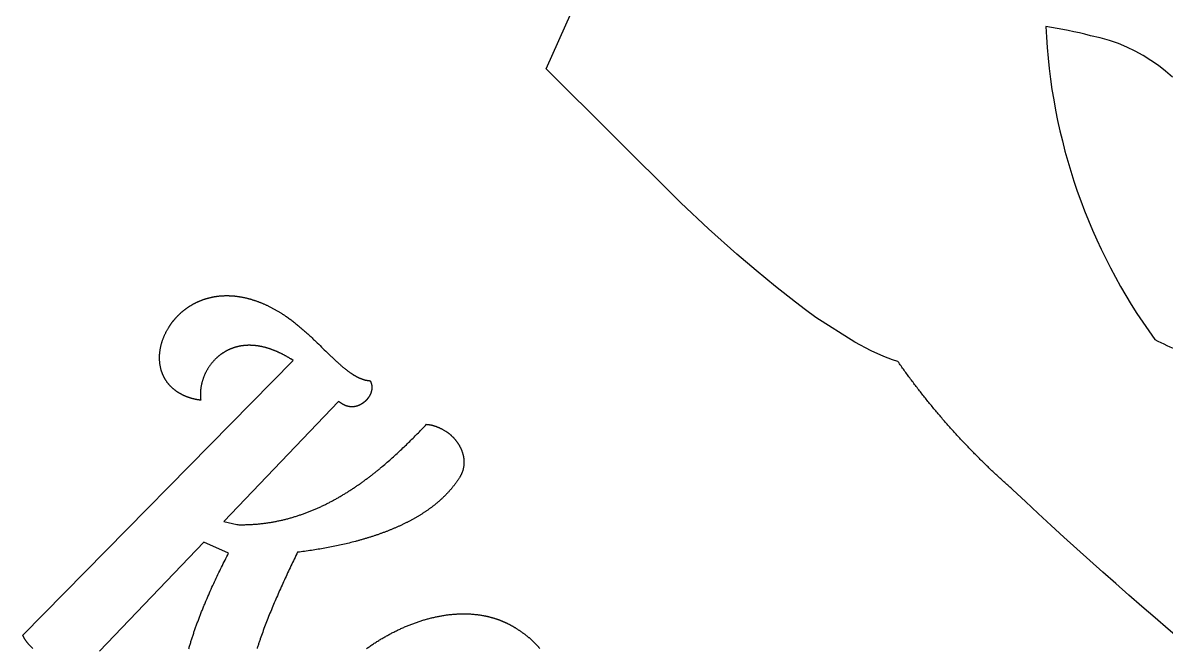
# Model space of a CAD drawing. Extents: x -388 to -35, y 578 to 1063.
# Drawn here: x -384.4 to -291.2, y 727.5 to 778.5 of the extents above; entities that cross this region are included whole.
import ezdxf

# ---------------------------------------------------------------- set-up
doc = ezdxf.new("R2010")
doc.units = 0
doc.layers.add('color#3f3f3fff', color=1, linetype='CONTINUOUS')
doc.layers.add('color#7d7d7dff', color=1, linetype='CONTINUOUS')

msp = doc.modelspace()

# ---------------------------------------------------------------- linework, layer by layer
at = {"layer": 'color#3f3f3fff'}
for points in [[(-230.168, 687.594, -0.066393), (-303.656, 740.417), (-303.739, 740.489), (-303.821, 740.562), (-303.903, 740.635), (-303.986, 740.708), (-304.068, 740.781), (-304.149, 740.854), (-304.231, 740.928), (-304.313, 741.001), (-304.394, 741.075), (-304.475, 741.149), (-304.557, 741.223), (-304.638, 741.297), (-304.718, 741.371), (-304.799, 741.446), (-304.88, 741.521), (-304.96, 741.595), (-305.041, 741.67), (-305.121, 741.745), (-305.201, 741.821), (-305.281, 741.896), (-305.36, 741.972), (-305.44, 742.047), (-305.519, 742.123), (-305.599, 742.199), (-305.678, 742.275), (-305.757, 742.352), (-305.836, 742.428), (-305.915, 742.505), (-305.993, 742.581), (-306.072, 742.658), (-306.15, 742.735), (-306.228, 742.812), (-306.306, 742.89), (-306.384, 742.967), (-306.462, 743.045), (-306.539, 743.123), (-306.617, 743.2), (-306.694, 743.278), (-306.771, 743.357), (-306.848, 743.435), (-306.925, 743.514), (-307.002, 743.592), (-307.078, 743.671), (-307.155, 743.75), (-307.231, 743.829), (-307.307, 743.908), (-307.383, 743.987), (-307.459, 744.067), (-307.535, 744.147), (-307.61, 744.226), (-307.686, 744.306), (-307.761, 744.386), (-307.836, 744.467), (-307.911, 744.547), (-307.986, 744.627), (-308.06, 744.708), (-308.135, 744.789), (-308.209, 744.87), (-308.283, 744.951), (-308.357, 745.032), (-308.431, 745.113), (-308.505, 745.195), (-308.578, 745.277), (-308.652, 745.358), (-308.725, 745.44), (-308.798, 745.522), (-308.871, 745.604), (-308.944, 745.687), (-309.017, 745.769), (-309.089, 745.852), (-309.161, 745.935), (-309.234, 746.017), (-309.306, 746.1), (-309.378, 746.184), (-309.449, 746.267), (-309.521, 746.35), (-309.592, 746.434), (-309.664, 746.518), (-309.735, 746.602), (-309.806, 746.685), (-309.877, 746.77), (-309.947, 746.854), (-310.018, 746.938), (-310.088, 747.023), (-310.158, 747.107), (-310.228, 747.192), (-310.298, 747.277), (-310.368, 747.362), (-310.437, 747.447), (-310.507, 747.533), (-310.576, 747.618), (-310.645, 747.704), (-310.714, 747.79), (-310.783, 747.875), (-310.852, 747.962), (-310.92, 748.048), (-310.988, 748.134), (-311.056, 748.22), (-311.124, 748.307), (-311.192, 748.394), (-311.26, 748.48), (-311.327, 748.567), (-311.395, 748.654), (-311.462, 748.742), (-311.529, 748.829), (-311.596, 748.916), (-311.663, 749.004), (-311.729, 749.092), (-311.795, 749.18), (-311.862, 749.268), (-311.928, 749.356), (-311.994, 749.444), (-312.059, 749.532), (-312.125, 749.621), (-312.19, 749.709), (-312.256, 749.798), (-312.321, 749.887), (-312.386, 749.976), (-312.45, 750.065), (-312.515, 750.155), (-312.579, 750.244), (-312.644, 750.334), (-312.708, 750.423), (-312.772, 750.513), (-312.835, 750.603), (-312.899, 750.693), (-312.962, 750.783), (-313.026, 750.873), (-313.469, 751.02), (-314.17, 751.288), (-315.201, 751.746), (-316.54, 752.445), (-319.725, 754.468), (-320.556, 755.081), (-321.38, 755.704), (-323.004, 756.977), (-324.598, 758.285), (-326.166, 759.624), (-328.473, 761.684), (-330.737, 763.795), (-341.708, 774.721), (-337.013, 785.288)], [(-290.629, 774.058), (-291.199, 774.537), (-291.786, 774.991), (-292.394, 775.416), (-293.022, 775.812), (-293.674, 776.176), (-294.349, 776.505), (-295.05, 776.798), (-295.778, 777.051), (-296.535, 777.264), (-297.322, 777.433, 0.025083), (-300.965, 778.179, 0.147225), (-292.077, 752.658, 0.035493), (-288.043, 750.98, 0.005274)]]:
    msp.add_lwpolyline(points, format="xyb", dxfattribs=at)
at = {"layer": 'color#7d7d7dff'}
for points in [[(-383.567, 727.487), (-383.596, 727.514), (-383.625, 727.54), (-383.654, 727.567), (-383.682, 727.594), (-383.71, 727.621), (-383.737, 727.647), (-383.764, 727.674), (-383.79, 727.701), (-383.816, 727.728), (-383.842, 727.755), (-383.867, 727.782), (-383.891, 727.809), (-383.915, 727.836), (-383.939, 727.863), (-383.962, 727.89), (-383.985, 727.917), (-384.007, 727.943), (-384.029, 727.97), (-384.05, 727.997), (-384.071, 728.024), (-384.091, 728.051), (-384.111, 728.077), (-384.13, 728.104), (-384.149, 728.131), (-384.167, 728.157), (-384.185, 728.184), (-384.202, 728.211), (-384.219, 728.237), (-384.236, 728.263), (-384.251, 728.29), (-384.267, 728.316), (-384.282, 728.342), (-384.296, 728.368), (-384.31, 728.395), (-384.323, 728.42), (-384.336, 728.446), (-384.348, 728.472), (-384.36, 728.498), (-384.371, 728.524), (-384.382, 728.549), (-362.338, 750.962), (-362.521, 751.076), (-362.56, 751.1), (-362.599, 751.123), (-362.638, 751.147), (-362.677, 751.17), (-362.715, 751.193), (-362.754, 751.216), (-362.793, 751.238), (-362.831, 751.26), (-362.869, 751.282), (-362.908, 751.303), (-362.946, 751.324), (-362.984, 751.345), (-363.022, 751.366), (-363.06, 751.386), (-363.097, 751.406), (-363.135, 751.426), (-363.173, 751.446), (-363.21, 751.465), (-363.248, 751.484), (-363.285, 751.503), (-363.322, 751.521), (-363.36, 751.539), (-363.397, 751.557), (-363.434, 751.575), (-363.47, 751.592), (-363.507, 751.609), (-363.544, 751.626), (-363.581, 751.642), (-363.617, 751.659), (-363.654, 751.675), (-363.69, 751.69), (-363.726, 751.706), (-363.762, 751.721), (-363.798, 751.736), (-363.834, 751.751), (-363.87, 751.765), (-363.906, 751.779), (-363.942, 751.793), (-363.977, 751.807), (-364.013, 751.82), (-364.048, 751.834), (-364.083, 751.846), (-364.119, 751.859), (-364.154, 751.871), (-364.189, 751.884), (-364.224, 751.895), (-364.259, 751.907), (-364.293, 751.919), (-364.328, 751.93), (-364.363, 751.941), (-364.397, 751.951), (-364.431, 751.962), (-364.466, 751.972), (-364.5, 751.982), (-364.534, 751.991), (-364.568, 752.001), (-364.602, 752.01), (-364.636, 752.019), (-364.669, 752.028), (-364.703, 752.036), (-364.737, 752.044), (-364.77, 752.052), (-364.803, 752.06), (-364.836, 752.068), (-364.87, 752.075), (-364.903, 752.082), (-364.936, 752.089), (-364.968, 752.096), (-365.001, 752.102), (-365.034, 752.108), (-365.066, 752.114), (-365.099, 752.12), (-365.131, 752.125), (-365.163, 752.131), (-365.196, 752.136), (-365.228, 752.14), (-365.26, 752.145), (-365.292, 752.149), (-365.323, 752.154), (-365.355, 752.158), (-365.387, 752.161), (-365.418, 752.165), (-365.449, 752.168), (-365.481, 752.171), (-365.512, 752.174), (-365.543, 752.177), (-365.574, 752.179), (-365.605, 752.181), (-365.636, 752.183), (-365.666, 752.185), (-365.697, 752.187), (-365.727, 752.188), (-365.758, 752.189), (-365.788, 752.19), (-365.818, 752.191), (-365.848, 752.192), (-365.878, 752.192), (-365.908, 752.192), (-365.938, 752.192), (-365.968, 752.192), (-365.997, 752.191), (-366.027, 752.191), (-366.056, 752.19), (-366.085, 752.189), (-366.115, 752.188), (-366.144, 752.186), (-366.173, 752.185), (-366.201, 752.183), (-366.23, 752.181), (-366.259, 752.179), (-366.288, 752.176), (-366.316, 752.174), (-366.344, 752.171), (-366.373, 752.168), (-366.401, 752.165), (-366.429, 752.161), (-366.457, 752.158), (-366.485, 752.154), (-366.512, 752.15), (-366.54, 752.146), (-366.568, 752.142), (-366.595, 752.138), (-366.622, 752.133), (-366.65, 752.128), (-366.677, 752.123), (-366.704, 752.118), (-366.731, 752.113), (-366.758, 752.107), (-366.784, 752.102), (-366.811, 752.096), (-366.837, 752.09), (-366.864, 752.084), (-366.89, 752.077), (-366.916, 752.071), (-366.942, 752.064), (-366.968, 752.057), (-366.994, 752.05), (-367.02, 752.043), (-367.046, 752.036), (-367.071, 752.028), (-367.097, 752.021), (-367.122, 752.013), (-367.147, 752.005), (-367.173, 751.997), (-367.198, 751.988), (-367.223, 751.98), (-367.247, 751.971), (-367.272, 751.963), (-367.297, 751.954), (-367.321, 751.945), (-367.346, 751.935), (-367.37, 751.926), (-367.394, 751.916), (-367.418, 751.907), (-367.442, 751.897), (-367.466, 751.887), (-367.49, 751.877), (-367.514, 751.867), (-367.537, 751.856), (-367.561, 751.846), (-367.584, 751.835), (-367.607, 751.824), (-367.63, 751.813), (-367.653, 751.802), (-367.676, 751.791), (-367.699, 751.779), (-367.722, 751.768), (-367.744, 751.756), (-367.767, 751.744), (-367.789, 751.732), (-367.811, 751.72), (-367.833, 751.708), (-367.855, 751.695), (-367.877, 751.683), (-367.899, 751.67), (-367.921, 751.658), (-367.942, 751.645), (-367.964, 751.632), (-367.985, 751.619), (-368.007, 751.605), (-368.028, 751.592), (-368.049, 751.578), (-368.07, 751.565), (-368.091, 751.551), (-368.111, 751.537), (-368.132, 751.523), (-368.152, 751.509), (-368.173, 751.495), (-368.193, 751.48), (-368.213, 751.466), (-368.233, 751.451), (-368.253, 751.437), (-368.273, 751.422), (-368.293, 751.407), (-368.312, 751.392), (-368.332, 751.377), (-368.351, 751.361), (-368.37, 751.346), (-368.39, 751.33), (-368.409, 751.315), (-368.428, 751.299), (-368.446, 751.283), (-368.465, 751.267), (-368.484, 751.251), (-368.502, 751.235), (-368.521, 751.219), (-368.539, 751.203), (-368.557, 751.186), (-368.593, 751.153), (-368.628, 751.119), (-368.663, 751.086), (-368.698, 751.051), (-368.732, 751.017), (-368.766, 750.981), (-368.799, 750.946), (-368.832, 750.91), (-368.864, 750.874), (-368.896, 750.838), (-368.927, 750.801), (-368.958, 750.764), (-368.988, 750.727), (-369.018, 750.689), (-369.048, 750.651), (-369.077, 750.613), (-369.105, 750.574), (-369.134, 750.536), (-369.161, 750.496), (-369.188, 750.457), (-369.215, 750.418), (-369.241, 750.378), (-369.267, 750.338), (-369.292, 750.297), (-369.315, 750.26), (-369.338, 750.221), (-369.36, 750.183), (-369.382, 750.144), (-369.404, 750.105), (-369.425, 750.066), (-369.445, 750.027), (-369.466, 749.987), (-369.485, 749.947), (-369.505, 749.908), (-369.523, 749.867), (-369.542, 749.827), (-369.56, 749.787), (-369.577, 749.746), (-369.594, 749.705), (-369.611, 749.664), (-369.627, 749.623), (-369.643, 749.582), (-369.658, 749.541), (-369.673, 749.5), (-369.688, 749.458), (-369.702, 749.417), (-369.715, 749.375), (-369.728, 749.334), (-369.741, 749.292), (-369.753, 749.25), (-369.765, 749.208), (-369.776, 749.167), (-369.787, 749.125), (-369.797, 749.083), (-369.807, 749.041), (-369.817, 748.999), (-369.826, 748.958), (-369.834, 748.916), (-369.843, 748.874), (-369.85, 748.832), (-369.857, 748.791), (-369.864, 748.749), (-369.87, 748.707), (-369.876, 748.666), (-369.882, 748.625), (-369.887, 748.583), (-369.891, 748.542), (-369.895, 748.501), (-369.898, 748.46), (-369.901, 748.419), (-369.904, 748.379), (-369.906, 748.338), (-369.908, 748.298), (-369.909, 748.258), (-369.91, 748.218), (-369.91, 748.178), (-369.91, 748.138), (-369.909, 748.099), (-369.908, 748.059), (-369.906, 748.02), (-369.904, 747.981), (-369.901, 747.943), (-369.898, 747.905), (-369.895, 747.866), (-369.891, 747.829), (-369.886, 747.791), (-369.881, 747.754), (-369.876, 747.717), (-369.909, 747.721), (-369.942, 747.725), (-369.974, 747.729), (-370.007, 747.734), (-370.039, 747.739), (-370.072, 747.744), (-370.104, 747.749), (-370.135, 747.754), (-370.167, 747.76), (-370.199, 747.765), (-370.23, 747.771), (-370.261, 747.777), (-370.292, 747.783), (-370.323, 747.79), (-370.354, 747.796), (-370.384, 747.803), (-370.415, 747.81), (-370.445, 747.817), (-370.475, 747.824), (-370.505, 747.831), (-370.534, 747.839), (-370.564, 747.847), (-370.593, 747.855), (-370.622, 747.863), (-370.651, 747.871), (-370.68, 747.88), (-370.709, 747.888), (-370.738, 747.897), (-370.766, 747.906), (-370.794, 747.915), (-370.823, 747.924), (-370.851, 747.934), (-370.879, 747.944), (-370.906, 747.953), (-370.934, 747.963), (-370.961, 747.974), (-370.989, 747.984), (-371.016, 747.994), (-371.043, 748.005), (-371.07, 748.016), (-371.097, 748.027), (-371.123, 748.038), (-371.15, 748.05), (-371.176, 748.061), (-371.202, 748.073), (-371.229, 748.085), (-371.255, 748.097), (-371.28, 748.109), (-371.306, 748.121), (-371.332, 748.134), (-371.357, 748.146), (-371.383, 748.159), (-371.408, 748.172), (-371.433, 748.186), (-371.458, 748.199), (-371.483, 748.212), (-371.508, 748.226), (-371.533, 748.24), (-371.558, 748.254), (-371.582, 748.268), (-371.607, 748.282), (-371.631, 748.297), (-371.655, 748.312), (-371.679, 748.326), (-371.701, 748.34), (-371.723, 748.354), (-371.744, 748.368), (-371.765, 748.381), (-371.787, 748.396), (-371.808, 748.41), (-371.829, 748.424), (-371.849, 748.438), (-371.87, 748.453), (-371.89, 748.467), (-371.91, 748.482), (-371.93, 748.497), (-371.95, 748.512), (-371.97, 748.527), (-371.99, 748.542), (-372.009, 748.557), (-372.028, 748.572), (-372.047, 748.587), (-372.066, 748.603), (-372.085, 748.618), (-372.103, 748.634), (-372.122, 748.65), (-372.14, 748.666), (-372.158, 748.682), (-372.176, 748.698), (-372.194, 748.714), (-372.212, 748.73), (-372.229, 748.746), (-372.246, 748.763), (-372.264, 748.779), (-372.281, 748.796), (-372.298, 748.812), (-372.314, 748.829), (-372.331, 748.846), (-372.347, 748.863), (-372.363, 748.88), (-372.379, 748.897), (-372.395, 748.914), (-372.411, 748.931), (-372.427, 748.949), (-372.442, 748.966), (-372.457, 748.984), (-372.473, 749.001), (-372.487, 749.019), (-372.502, 749.037), (-372.517, 749.054), (-372.531, 749.072), (-372.546, 749.09), (-372.56, 749.108), (-372.574, 749.127), (-372.588, 749.145), (-372.602, 749.163), (-372.615, 749.181), (-372.629, 749.2), (-372.642, 749.218), (-372.655, 749.237), (-372.668, 749.256), (-372.681, 749.275), (-372.694, 749.293), (-372.706, 749.312), (-372.718, 749.331), (-372.731, 749.35), (-372.743, 749.369), (-372.755, 749.389), (-372.766, 749.408), (-372.778, 749.427), (-372.79, 749.447), (-372.801, 749.466), (-372.812, 749.486), (-372.823, 749.505), (-372.834, 749.525), (-372.845, 749.544), (-372.855, 749.564), (-372.866, 749.584), (-372.876, 749.604), (-372.886, 749.624), (-372.896, 749.644), (-372.906, 749.664), (-372.915, 749.684), (-372.925, 749.705), (-372.934, 749.725), (-372.944, 749.745), (-372.953, 749.766), (-372.962, 749.786), (-372.97, 749.806), (-372.979, 749.827), (-372.988, 749.848), (-372.996, 749.868), (-373.004, 749.889), (-373.012, 749.91), (-373.02, 749.931), (-373.028, 749.952), (-373.035, 749.973), (-373.043, 749.994), (-373.05, 750.015), (-373.057, 750.036), (-373.065, 750.057), (-373.071, 750.078), (-373.078, 750.099), (-373.085, 750.121), (-373.091, 750.142), (-373.098, 750.163), (-373.11, 750.206), (-373.121, 750.249), (-373.133, 750.293), (-373.143, 750.336), (-373.153, 750.38), (-373.162, 750.424), (-373.171, 750.467), (-373.18, 750.512), (-373.187, 750.556), (-373.194, 750.6), (-373.201, 750.645), (-373.207, 750.689), (-373.213, 750.734), (-373.218, 750.779), (-373.222, 750.824), (-373.226, 750.869), (-373.229, 750.914), (-373.232, 750.96), (-373.234, 751.005), (-373.236, 751.051), (-373.237, 751.096), (-373.238, 751.142), (-373.238, 751.188), (-373.237, 751.234), (-373.236, 751.28), (-373.235, 751.326), (-373.233, 751.372), (-373.23, 751.418), (-373.227, 751.464), (-373.223, 751.51), (-373.219, 751.557), (-373.214, 751.603), (-373.209, 751.649), (-373.204, 751.696), (-373.197, 751.742), (-373.191, 751.788), (-373.183, 751.835), (-373.176, 751.881), (-373.167, 751.928), (-373.159, 751.974), (-373.149, 752.021), (-373.139, 752.067), (-373.129, 752.113), (-373.118, 752.16), (-373.107, 752.206), (-373.095, 752.253), (-373.083, 752.299), (-373.07, 752.345), (-373.057, 752.391), (-373.043, 752.438), (-373.029, 752.484), (-373.014, 752.53), (-372.999, 752.576), (-372.983, 752.622), (-372.967, 752.667), (-372.95, 752.713), (-372.933, 752.759), (-372.916, 752.805), (-372.898, 752.85), (-372.879, 752.896), (-372.86, 752.941), (-372.84, 752.986), (-372.821, 753.031), (-372.8, 753.076), (-372.779, 753.121), (-372.758, 753.166), (-372.736, 753.21), (-372.714, 753.255), (-372.691, 753.299), (-372.668, 753.343), (-372.644, 753.387), (-372.62, 753.431), (-372.595, 753.475), (-372.57, 753.519), (-372.545, 753.562), (-372.519, 753.605), (-372.492, 753.648), (-372.476, 753.675), (-372.458, 753.702), (-372.441, 753.729), (-372.424, 753.756), (-372.406, 753.783), (-372.389, 753.809), (-372.371, 753.836), (-372.353, 753.863), (-372.334, 753.889), (-372.316, 753.915), (-372.297, 753.942), (-372.278, 753.968), (-372.259, 753.994), (-372.24, 754.02), (-372.221, 754.046), (-372.201, 754.072), (-372.182, 754.097), (-372.162, 754.123), (-372.142, 754.149), (-372.122, 754.174), (-372.101, 754.2), (-372.081, 754.225), (-372.06, 754.25), (-372.039, 754.275), (-372.018, 754.3), (-371.997, 754.325), (-371.975, 754.35), (-371.954, 754.374), (-371.932, 754.399), (-371.91, 754.424), (-371.888, 754.448), (-371.866, 754.472), (-371.844, 754.496), (-371.821, 754.52), (-371.798, 754.544), (-371.775, 754.568), (-371.752, 754.592), (-371.729, 754.615), (-371.706, 754.639), (-371.682, 754.662), (-371.658, 754.685), (-371.634, 754.709), (-371.61, 754.732), (-371.586, 754.754), (-371.562, 754.777), (-371.537, 754.8), (-371.512, 754.822), (-371.487, 754.845), (-371.462, 754.867), (-371.437, 754.889), (-371.412, 754.911), (-371.386, 754.933), (-371.361, 754.955), (-371.335, 754.976), (-371.309, 754.998), (-371.283, 755.019), (-371.256, 755.04), (-371.23, 755.061), (-371.203, 755.082), (-371.176, 755.103), (-371.149, 755.123), (-371.122, 755.144), (-371.095, 755.164), (-371.068, 755.184), (-371.04, 755.204), (-371.012, 755.224), (-370.984, 755.244), (-370.956, 755.263), (-370.928, 755.283), (-370.9, 755.302), (-370.871, 755.321), (-370.842, 755.34), (-370.814, 755.359), (-370.785, 755.377), (-370.755, 755.396), (-370.726, 755.414), (-370.697, 755.432), (-370.667, 755.45), (-370.637, 755.468), (-370.608, 755.485), (-370.578, 755.503), (-370.547, 755.52), (-370.517, 755.537), (-370.486, 755.554), (-370.456, 755.571), (-370.425, 755.588), (-370.394, 755.604), (-370.363, 755.62), (-370.332, 755.636), (-370.3, 755.652), (-370.269, 755.668), (-370.237, 755.683), (-370.205, 755.699), (-370.173, 755.714), (-370.141, 755.729), (-370.109, 755.744), (-370.077, 755.758), (-370.044, 755.772), (-370.011, 755.787), (-369.979, 755.801), (-369.946, 755.815), (-369.913, 755.828), (-369.879, 755.842), (-369.846, 755.855), (-369.812, 755.868), (-369.779, 755.881), (-369.745, 755.893), (-369.711, 755.906), (-369.677, 755.918), (-369.643, 755.93), (-369.608, 755.942), (-369.574, 755.953), (-369.539, 755.965), (-369.504, 755.976), (-369.469, 755.987), (-369.434, 755.998), (-369.399, 756.008), (-369.364, 756.018), (-369.328, 756.029), (-369.293, 756.039), (-369.257, 756.048), (-369.221, 756.058), (-369.185, 756.067), (-369.149, 756.076), (-369.113, 756.085), (-369.076, 756.093), (-369.04, 756.102), (-369.003, 756.11), (-368.966, 756.118), (-368.929, 756.125), (-368.892, 756.133), (-368.855, 756.14), (-368.817, 756.147), (-368.78, 756.154), (-368.742, 756.16), (-368.705, 756.166), (-368.667, 756.172), (-368.629, 756.178), (-368.591, 756.184), (-368.552, 756.189), (-368.514, 756.194), (-368.475, 756.199), (-368.437, 756.203), (-368.398, 756.208), (-368.359, 756.212), (-368.32, 756.216), (-368.281, 756.219), (-368.242, 756.222), (-368.202, 756.225), (-368.163, 756.228), (-368.123, 756.231), (-368.083, 756.233), (-368.044, 756.235), (-368.004, 756.237), (-367.963, 756.238), (-367.923, 756.24), (-367.883, 756.241), (-367.842, 756.241), (-367.802, 756.242), (-367.761, 756.242), (-367.72, 756.242), (-367.679, 756.242), (-367.638, 756.241), (-367.597, 756.24), (-367.555, 756.239), (-367.514, 756.238), (-367.472, 756.236), (-367.431, 756.234), (-367.389, 756.232), (-367.347, 756.229), (-367.305, 756.226), (-367.263, 756.223), (-367.22, 756.22), (-367.178, 756.216), (-367.135, 756.212), (-367.093, 756.208), (-367.05, 756.203), (-367.007, 756.199), (-366.964, 756.193), (-366.921, 756.188), (-366.878, 756.182), (-366.835, 756.176), (-366.791, 756.17), (-366.748, 756.163), (-366.704, 756.157), (-366.66, 756.149), (-366.616, 756.142), (-366.572, 756.134), (-366.528, 756.126), (-366.484, 756.118), (-366.44, 756.109), (-366.395, 756.1), (-366.351, 756.091), (-366.306, 756.081), (-366.261, 756.071), (-366.216, 756.061), (-366.171, 756.05), (-366.126, 756.039), (-366.081, 756.028), (-366.036, 756.017), (-365.99, 756.005), (-365.945, 755.993), (-365.899, 755.98), (-365.854, 755.968), (-365.808, 755.954), (-365.762, 755.941), (-365.716, 755.927), (-365.67, 755.913), (-365.624, 755.899), (-365.577, 755.884), (-365.531, 755.869), (-365.484, 755.854), (-365.438, 755.838), (-365.391, 755.822), (-365.344, 755.805), (-365.297, 755.789), (-365.25, 755.772), (-365.203, 755.754), (-365.156, 755.737), (-365.108, 755.718), (-365.061, 755.7), (-365.013, 755.681), (-364.966, 755.662), (-364.918, 755.643), (-364.87, 755.623), (-364.822, 755.603), (-364.774, 755.582), (-364.726, 755.561), (-364.678, 755.54), (-364.63, 755.519), (-364.581, 755.497), (-364.533, 755.474), (-364.484, 755.452), (-364.435, 755.429), (-364.387, 755.405), (-364.338, 755.382), (-364.289, 755.358), (-364.24, 755.333), (-364.191, 755.308), (-364.141, 755.283), (-364.092, 755.258), (-364.043, 755.232), (-363.993, 755.205), (-363.943, 755.179), (-363.894, 755.152), (-363.844, 755.124), (-363.794, 755.097), (-363.744, 755.068), (-363.694, 755.04), (-363.644, 755.011), (-363.594, 754.982), (-363.543, 754.952), (-363.493, 754.922), (-363.442, 754.892), (-363.392, 754.861), (-363.341, 754.83), (-363.306, 754.807), (-363.27, 754.785), (-363.235, 754.763), (-363.199, 754.74), (-363.164, 754.717), (-363.129, 754.694), (-363.094, 754.671), (-363.059, 754.648), (-363.024, 754.625), (-362.989, 754.601), (-362.954, 754.578), (-362.919, 754.554), (-362.885, 754.53), (-362.85, 754.506), (-362.781, 754.458), (-362.713, 754.409), (-362.645, 754.36), (-362.577, 754.31), (-362.509, 754.26), (-362.442, 754.209), (-362.375, 754.158), (-362.308, 754.107), (-362.242, 754.055), (-362.176, 754.003), (-362.11, 753.95), (-362.044, 753.898), (-361.979, 753.844), (-361.914, 753.791), (-361.849, 753.737), (-361.785, 753.683), (-361.721, 753.628), (-361.657, 753.574), (-361.594, 753.519), (-361.53, 753.464), (-361.467, 753.408), (-361.405, 753.353), (-361.342, 753.297), (-361.28, 753.241), (-361.218, 753.185), (-361.156, 753.129), (-361.095, 753.073), (-361.034, 753.016), (-360.973, 752.96), (-360.912, 752.903), (-360.851, 752.846), (-360.791, 752.79), (-360.731, 752.733), (-360.671, 752.676), (-360.612, 752.619), (-360.493, 752.506), (-360.376, 752.392), (-360.259, 752.279), (-360.143, 752.167), (-360.028, 752.054), (-359.801, 751.832), (-359.688, 751.722), (-359.576, 751.612), (-359.465, 751.504), (-359.355, 751.397), (-359.245, 751.292), (-359.19, 751.24), (-359.136, 751.188), (-359.081, 751.136), (-359.027, 751.085), (-358.973, 751.034), (-358.919, 750.984), (-358.865, 750.934), (-358.812, 750.885), (-358.758, 750.836), (-358.705, 750.788), (-358.652, 750.74), (-358.599, 750.692), (-358.546, 750.646), (-358.493, 750.599), (-358.441, 750.554), (-358.388, 750.508), (-358.336, 750.464), (-358.283, 750.42), (-358.231, 750.377), (-358.179, 750.334), (-358.127, 750.292), (-358.075, 750.25), (-358.024, 750.21), (-357.972, 750.17), (-357.92, 750.13), (-357.869, 750.092), (-357.818, 750.054), (-357.766, 750.017), (-357.715, 749.98), (-357.664, 749.945), (-357.639, 749.927), (-357.613, 749.91), (-357.588, 749.893), (-357.562, 749.876), (-357.537, 749.859), (-357.511, 749.843), (-357.486, 749.827), (-357.461, 749.811), (-357.435, 749.795), (-357.41, 749.779), (-357.385, 749.764), (-357.359, 749.749), (-357.334, 749.734), (-357.309, 749.719), (-357.283, 749.705), (-357.258, 749.69), (-357.233, 749.676), (-357.208, 749.662), (-357.183, 749.649), (-357.157, 749.635), (-357.132, 749.622), (-357.107, 749.609), (-357.082, 749.597), (-357.057, 749.584), (-357.032, 749.572), (-357.007, 749.56), (-356.982, 749.549), (-356.957, 749.537), (-356.931, 749.526), (-356.906, 749.515), (-356.881, 749.504), (-356.856, 749.494), (-356.831, 749.484), (-356.806, 749.474), (-356.781, 749.464), (-356.756, 749.455), (-356.731, 749.446), (-356.706, 749.437), (-356.681, 749.428), (-356.657, 749.42), (-356.632, 749.412), (-356.607, 749.404), (-356.582, 749.397), (-356.557, 749.389), (-356.532, 749.383), (-356.507, 749.376), (-356.482, 749.369), (-356.457, 749.363), (-356.432, 749.358), (-356.407, 749.352), (-356.382, 749.347), (-356.358, 749.342), (-356.333, 749.337), (-356.308, 749.333), (-356.283, 749.329), (-356.258, 749.325), (-356.233, 749.322), (-356.208, 749.319), (-356.184, 749.316), (-356.159, 749.313), (-356.134, 749.311), (-356.109, 749.309), (-356.084, 749.307), (-356.059, 749.306), (-356.049, 749.285), (-356.039, 749.264), (-356.029, 749.243), (-356.02, 749.222), (-356.011, 749.201), (-356.002, 749.18), (-355.995, 749.159), (-355.987, 749.138), (-355.98, 749.117), (-355.973, 749.096), (-355.967, 749.075), (-355.961, 749.054), (-355.956, 749.033), (-355.951, 749.012), (-355.946, 748.992), (-355.942, 748.971), (-355.938, 748.95), (-355.935, 748.929), (-355.932, 748.908), (-355.929, 748.887), (-355.927, 748.866), (-355.925, 748.846), (-355.924, 748.825), (-355.922, 748.804), (-355.922, 748.784), (-355.921, 748.763), (-355.921, 748.743), (-355.921, 748.722), (-355.922, 748.702), (-355.923, 748.681), (-355.924, 748.661), (-355.926, 748.641), (-355.928, 748.62), (-355.931, 748.6), (-355.933, 748.58), (-355.936, 748.56), (-355.94, 748.54), (-355.943, 748.52), (-355.947, 748.5), (-355.951, 748.481), (-355.956, 748.461), (-355.961, 748.441), (-355.966, 748.422), (-355.971, 748.402), (-355.977, 748.383), (-355.983, 748.364), (-355.989, 748.345), (-355.996, 748.326), (-356.003, 748.307), (-356.01, 748.288), (-356.017, 748.269), (-356.025, 748.25), (-356.033, 748.232), (-356.041, 748.213), (-356.05, 748.195), (-356.058, 748.177), (-356.067, 748.159), (-356.076, 748.141), (-356.086, 748.123), (-356.095, 748.105), (-356.105, 748.087), (-356.115, 748.07), (-356.126, 748.052), (-356.136, 748.035), (-356.146, 748.019), (-356.157, 748.003), (-356.167, 747.987), (-356.178, 747.971), (-356.189, 747.955), (-356.2, 747.939), (-356.211, 747.923), (-356.222, 747.907), (-356.234, 747.892), (-356.246, 747.877), (-356.257, 747.861), (-356.269, 747.846), (-356.281, 747.831), (-356.294, 747.816), (-356.306, 747.801), (-356.319, 747.786), (-356.331, 747.772), (-356.344, 747.757), (-356.357, 747.743), (-356.37, 747.729), (-356.384, 747.715), (-356.397, 747.701), (-356.411, 747.687), (-356.424, 747.673), (-356.438, 747.66), (-356.452, 747.646), (-356.466, 747.633), (-356.48, 747.62), (-356.495, 747.607), (-356.509, 747.594), (-356.524, 747.581), (-356.539, 747.569), (-356.553, 747.556), (-356.568, 747.544), (-356.583, 747.532), (-356.599, 747.52), (-356.614, 747.508), (-356.629, 747.497), (-356.645, 747.485), (-356.661, 747.474), (-356.676, 747.463), (-356.692, 747.452), (-356.708, 747.441), (-356.724, 747.431), (-356.74, 747.42), (-356.757, 747.41), (-356.773, 747.4), (-356.79, 747.39), (-356.806, 747.381), (-356.823, 747.371), (-356.84, 747.362), (-356.857, 747.353), (-356.874, 747.344), (-356.891, 747.335), (-356.908, 747.327), (-356.925, 747.319), (-356.942, 747.311), (-356.96, 747.303), (-356.977, 747.295), (-356.995, 747.288), (-357.013, 747.281), (-357.03, 747.274), (-357.048, 747.267), (-357.066, 747.26), (-357.084, 747.254), (-357.102, 747.248), (-357.12, 747.242), (-357.138, 747.237), (-357.157, 747.231), (-357.175, 747.226), (-357.193, 747.221), (-357.212, 747.216), (-357.23, 747.212), (-357.249, 747.208), (-357.268, 747.204), (-357.286, 747.2), (-357.305, 747.197), (-357.324, 747.193), (-357.343, 747.19), (-357.362, 747.188), (-357.381, 747.185), (-357.4, 747.183), (-357.419, 747.181), (-357.438, 747.179), (-357.457, 747.178), (-357.477, 747.177), (-357.496, 747.176), (-357.515, 747.176), (-357.534, 747.175), (-357.554, 747.175), (-357.573, 747.175), (-357.593, 747.176), (-357.612, 747.177), (-357.632, 747.178), (-357.651, 747.179), (-357.671, 747.181), (-357.69, 747.183), (-357.71, 747.185), (-357.73, 747.188), (-357.75, 747.19), (-357.769, 747.194), (-357.789, 747.197), (-357.809, 747.201), (-357.828, 747.205), (-357.848, 747.209), (-357.868, 747.214), (-357.888, 747.219), (-357.908, 747.224), (-357.928, 747.23), (-357.947, 747.236), (-357.967, 747.242), (-357.987, 747.249), (-358.007, 747.256), (-358.027, 747.263), (-358.047, 747.27), (-358.067, 747.278), (-358.087, 747.287), (-358.106, 747.295), (-358.126, 747.304), (-358.146, 747.313), (-358.166, 747.323), (-358.186, 747.333), (-358.206, 747.343), (-358.226, 747.354), (-358.245, 747.365), (-358.265, 747.376), (-358.285, 747.388), (-358.305, 747.4), (-358.635, 747.604), (-367.987, 737.824), (-366.926, 737.572), (-366.845, 737.571), (-366.764, 737.569), (-366.683, 737.568), (-366.602, 737.567), (-366.522, 737.567), (-366.441, 737.567), (-366.361, 737.568), (-366.281, 737.569), (-366.201, 737.571), (-366.122, 737.573), (-366.042, 737.575), (-365.963, 737.578), (-365.884, 737.582), (-365.805, 737.585), (-365.726, 737.59), (-365.647, 737.594), (-365.569, 737.599), (-365.49, 737.605), (-365.412, 737.61), (-365.334, 737.617), (-365.256, 737.623), (-365.179, 737.63), (-365.101, 737.638), (-365.024, 737.646), (-364.947, 737.654), (-364.87, 737.663), (-364.793, 737.672), (-364.716, 737.681), (-364.64, 737.691), (-364.564, 737.701), (-364.488, 737.712), (-364.412, 737.723), (-364.336, 737.734), (-364.26, 737.746), (-364.185, 737.758), (-364.109, 737.771), (-364.034, 737.784), (-363.959, 737.797), (-363.885, 737.811), (-363.81, 737.825), (-363.735, 737.839), (-363.661, 737.854), (-363.587, 737.869), (-363.513, 737.884), (-363.439, 737.9), (-363.366, 737.916), (-363.292, 737.933), (-363.219, 737.95), (-363.146, 737.967), (-363.073, 737.985), (-363, 738.003), (-362.927, 738.021), (-362.855, 738.039), (-362.783, 738.058), (-362.71, 738.078), (-362.638, 738.097), (-362.567, 738.117), (-362.495, 738.138), (-362.424, 738.158), (-362.352, 738.179), (-362.281, 738.2), (-362.21, 738.222), (-362.139, 738.244), (-362.069, 738.266), (-361.998, 738.288), (-361.928, 738.311), (-361.858, 738.334), (-361.788, 738.358), (-361.718, 738.382), (-361.648, 738.406), (-361.579, 738.43), (-361.509, 738.455), (-361.44, 738.48), (-361.371, 738.505), (-361.302, 738.53), (-361.234, 738.556), (-361.165, 738.582), (-361.097, 738.609), (-361.029, 738.635), (-360.961, 738.662), (-360.893, 738.689), (-360.825, 738.717), (-360.758, 738.745), (-360.69, 738.773), (-360.623, 738.801), (-360.556, 738.83), (-360.489, 738.859), (-360.422, 738.888), (-360.356, 738.917), (-360.289, 738.947), (-360.223, 738.977), (-360.157, 739.007), (-360.091, 739.037), (-360.025, 739.068), (-359.96, 739.099), (-359.894, 739.13), (-359.829, 739.161), (-359.764, 739.193), (-359.699, 739.225), (-359.634, 739.257), (-359.57, 739.289), (-359.505, 739.322), (-359.441, 739.354), (-359.377, 739.387), (-359.313, 739.421), (-359.249, 739.454), (-359.186, 739.488), (-359.122, 739.522), (-359.059, 739.556), (-358.996, 739.59), (-358.933, 739.625), (-358.87, 739.66), (-358.807, 739.695), (-358.745, 739.73), (-358.682, 739.765), (-358.62, 739.801), (-358.558, 739.837), (-358.496, 739.872), (-358.434, 739.909), (-358.373, 739.945), (-358.312, 739.982), (-358.25, 740.018), (-358.189, 740.055), (-358.128, 740.092), (-358.068, 740.13), (-358.007, 740.167), (-357.947, 740.205), (-357.886, 740.243), (-357.826, 740.281), (-357.766, 740.319), (-357.706, 740.357), (-357.647, 740.396), (-357.587, 740.434), (-357.528, 740.473), (-357.469, 740.512), (-357.41, 740.551), (-357.351, 740.591), (-357.292, 740.63), (-357.234, 740.67), (-357.176, 740.71), (-357.117, 740.75), (-357.059, 740.79), (-357.001, 740.83), (-356.944, 740.87), (-356.886, 740.911), (-356.829, 740.951), (-356.772, 740.992), (-356.714, 741.033), (-356.658, 741.074), (-356.601, 741.115), (-356.544, 741.156), (-356.488, 741.198), (-356.431, 741.239), (-356.375, 741.281), (-356.319, 741.323), (-356.263, 741.364), (-356.208, 741.406), (-356.152, 741.448), (-356.097, 741.491), (-356.042, 741.533), (-355.987, 741.575), (-355.932, 741.618), (-355.877, 741.66), (-355.823, 741.703), (-355.768, 741.746), (-355.714, 741.789), (-355.66, 741.832), (-355.606, 741.875), (-355.552, 741.918), (-355.498, 741.961), (-355.445, 742.005), (-355.392, 742.048), (-355.339, 742.091), (-355.286, 742.135), (-355.233, 742.179), (-355.18, 742.222), (-355.128, 742.266), (-355.075, 742.31), (-354.971, 742.398), (-354.867, 742.486), (-354.764, 742.574), (-354.662, 742.662), (-354.56, 742.751), (-354.459, 742.84), (-354.358, 742.929), (-354.258, 743.018), (-354.159, 743.107), (-354.06, 743.197), (-353.962, 743.286), (-353.865, 743.375), (-353.768, 743.465), (-353.672, 743.555), (-353.576, 743.644), (-353.481, 743.734), (-353.387, 743.823), (-353.293, 743.913), (-353.2, 744.002), (-353.107, 744.091), (-353.015, 744.181), (-352.924, 744.27), (-352.833, 744.359), (-352.743, 744.448), (-352.654, 744.536), (-352.565, 744.625), (-352.476, 744.713), (-352.389, 744.801), (-352.302, 744.889), (-352.215, 744.977), (-352.129, 745.064), (-352.044, 745.151), (-351.959, 745.238), (-351.875, 745.324), (-351.792, 745.41), (-351.709, 745.496), (-351.627, 745.581), (-351.545, 745.666), (-351.464, 745.751), (-351.439, 745.749), (-351.414, 745.747), (-351.388, 745.745), (-351.363, 745.743), (-351.337, 745.74), (-351.312, 745.737), (-351.287, 745.734), (-351.261, 745.73), (-351.236, 745.726), (-351.21, 745.722), (-351.185, 745.717), (-351.16, 745.713), (-351.134, 745.708), (-351.109, 745.702), (-351.083, 745.697), (-351.058, 745.691), (-351.033, 745.685), (-351.007, 745.679), (-350.982, 745.673), (-350.957, 745.666), (-350.932, 745.659), (-350.907, 745.652), (-350.881, 745.644), (-350.856, 745.637), (-350.831, 745.629), (-350.806, 745.621), (-350.781, 745.613), (-350.757, 745.604), (-350.732, 745.596), (-350.707, 745.587), (-350.682, 745.578), (-350.658, 745.569), (-350.633, 745.559), (-350.609, 745.55), (-350.584, 745.54), (-350.56, 745.53), (-350.536, 745.52), (-350.512, 745.51), (-350.488, 745.5), (-350.464, 745.489), (-350.44, 745.479), (-350.416, 745.468), (-350.393, 745.457), (-350.369, 745.446), (-350.346, 745.435), (-350.322, 745.423), (-350.299, 745.412), (-350.276, 745.401), (-350.253, 745.389), (-350.23, 745.377), (-350.185, 745.353), (-350.14, 745.329), (-350.096, 745.305), (-350.053, 745.28), (-350.01, 745.255), (-349.968, 745.23), (-349.926, 745.204), (-349.898, 745.187), (-349.87, 745.169), (-349.842, 745.15), (-349.814, 745.131), (-349.786, 745.112), (-349.759, 745.093), (-349.731, 745.073), (-349.704, 745.053), (-349.677, 745.033), (-349.65, 745.013), (-349.624, 744.992), (-349.598, 744.971), (-349.571, 744.949), (-349.545, 744.927), (-349.52, 744.905), (-349.494, 744.883), (-349.469, 744.86), (-349.443, 744.838), (-349.418, 744.814), (-349.394, 744.791), (-349.369, 744.767), (-349.345, 744.743), (-349.321, 744.719), (-349.297, 744.695), (-349.273, 744.67), (-349.25, 744.645), (-349.227, 744.62), (-349.204, 744.595), (-349.181, 744.569), (-349.159, 744.543), (-349.137, 744.517), (-349.115, 744.491), (-349.093, 744.464), (-349.072, 744.437), (-349.051, 744.41), (-349.03, 744.383), (-349.01, 744.356), (-348.989, 744.328), (-348.969, 744.3), (-348.95, 744.272), (-348.93, 744.244), (-348.911, 744.215), (-348.893, 744.187), (-348.874, 744.158), (-348.856, 744.129), (-348.838, 744.1), (-348.821, 744.071), (-348.803, 744.041), (-348.786, 744.011), (-348.77, 743.982), (-348.754, 743.952), (-348.738, 743.922), (-348.722, 743.891), (-348.707, 743.861), (-348.692, 743.83), (-348.677, 743.799), (-348.663, 743.769), (-348.649, 743.738), (-348.636, 743.706), (-348.622, 743.675), (-348.61, 743.644), (-348.597, 743.612), (-348.585, 743.581), (-348.573, 743.549), (-348.562, 743.517), (-348.551, 743.485), (-348.541, 743.453), (-348.53, 743.421), (-348.521, 743.389), (-348.511, 743.356), (-348.502, 743.324), (-348.494, 743.291), (-348.485, 743.259), (-348.478, 743.226), (-348.47, 743.193), (-348.463, 743.16), (-348.457, 743.127), (-348.451, 743.094), (-348.445, 743.061), (-348.44, 743.028), (-348.435, 742.995), (-348.43, 742.962), (-348.426, 742.929), (-348.423, 742.895), (-348.42, 742.862), (-348.417, 742.829), (-348.415, 742.795), (-348.413, 742.762), (-348.412, 742.728), (-348.411, 742.695), (-348.411, 742.661), (-348.411, 742.628), (-348.411, 742.594), (-348.413, 742.561), (-348.414, 742.527), (-348.416, 742.493), (-348.419, 742.46), (-348.422, 742.426), (-348.425, 742.393), (-348.429, 742.359), (-348.434, 742.326), (-348.439, 742.292), (-348.444, 742.259), (-348.45, 742.225), (-348.457, 742.192), (-348.464, 742.158), (-348.472, 742.125), (-348.48, 742.091), (-348.488, 742.058), (-348.498, 742.025), (-348.507, 741.992), (-348.518, 741.959), (-348.528, 741.925), (-348.54, 741.892), (-348.552, 741.859), (-348.564, 741.827), (-348.577, 741.794), (-348.591, 741.761), (-348.605, 741.728), (-348.62, 741.696), (-348.635, 741.663), (-348.651, 741.631), (-348.667, 741.598), (-348.684, 741.566), (-348.702, 741.534), (-348.72, 741.502), (-348.739, 741.47), (-348.758, 741.438), (-348.783, 741.398), (-348.809, 741.357), (-348.834, 741.317), (-348.86, 741.277), (-348.887, 741.238), (-348.913, 741.198), (-348.94, 741.159), (-348.967, 741.119), (-348.994, 741.08), (-349.021, 741.041), (-349.049, 741.002), (-349.077, 740.963), (-349.105, 740.925), (-349.134, 740.886), (-349.163, 740.848), (-349.192, 740.809), (-349.221, 740.771), (-349.25, 740.733), (-349.28, 740.696), (-349.31, 740.658), (-349.34, 740.62), (-349.371, 740.583), (-349.401, 740.546), (-349.432, 740.508), (-349.464, 740.471), (-349.495, 740.435), (-349.527, 740.398), (-349.559, 740.361), (-349.591, 740.325), (-349.624, 740.288), (-349.656, 740.252), (-349.689, 740.216), (-349.722, 740.18), (-349.756, 740.144), (-349.79, 740.109), (-349.823, 740.073), (-349.858, 740.038), (-349.892, 740.003), (-349.927, 739.967), (-349.962, 739.932), (-349.997, 739.898), (-350.032, 739.863), (-350.068, 739.828), (-350.103, 739.794), (-350.139, 739.76), (-350.176, 739.725), (-350.212, 739.691), (-350.249, 739.657), (-350.286, 739.624), (-350.323, 739.59), (-350.361, 739.556), (-350.398, 739.523), (-350.436, 739.49), (-350.474, 739.457), (-350.513, 739.424), (-350.551, 739.391), (-350.59, 739.358), (-350.629, 739.326), (-350.668, 739.293), (-350.708, 739.261), (-350.747, 739.229), (-350.787, 739.197), (-350.828, 739.165), (-350.868, 739.133), (-350.909, 739.101), (-350.949, 739.07), (-350.99, 739.038), (-351.032, 739.007), (-351.073, 738.976), (-351.115, 738.945), (-351.157, 738.914), (-351.199, 738.883), (-351.241, 738.853), (-351.284, 738.822), (-351.327, 738.792), (-351.37, 738.761), (-351.413, 738.731), (-351.456, 738.701), (-351.5, 738.672), (-351.544, 738.642), (-351.588, 738.612), (-351.632, 738.583), (-351.676, 738.553), (-351.721, 738.524), (-351.766, 738.495), (-351.811, 738.466), (-351.856, 738.437), (-351.902, 738.409), (-351.948, 738.38), (-351.994, 738.352), (-352.04, 738.324), (-352.086, 738.295), (-352.133, 738.267), (-352.179, 738.239), (-352.226, 738.212), (-352.274, 738.184), (-352.321, 738.157), (-352.368, 738.129), (-352.416, 738.102), (-352.464, 738.075), (-352.512, 738.048), (-352.561, 738.021), (-352.609, 737.994), (-352.658, 737.967), (-352.707, 737.941), (-352.756, 737.915), (-352.805, 737.888), (-352.855, 737.862), (-352.905, 737.836), (-352.955, 737.81), (-353.005, 737.785), (-353.055, 737.759), (-353.105, 737.733), (-353.156, 737.708), (-353.207, 737.683), (-353.258, 737.658), (-353.309, 737.633), (-353.361, 737.608), (-353.412, 737.583), (-353.464, 737.558), (-353.516, 737.534), (-353.568, 737.51), (-353.621, 737.485), (-353.673, 737.461), (-353.726, 737.437), (-353.779, 737.413), (-353.832, 737.39), (-353.885, 737.366), (-353.939, 737.342), (-353.992, 737.319), (-354.046, 737.296), (-354.1, 737.273), (-354.154, 737.25), (-354.209, 737.227), (-354.263, 737.204), (-354.318, 737.181), (-354.373, 737.159), (-354.428, 737.136), (-354.483, 737.114), (-354.539, 737.092), (-354.594, 737.07), (-354.65, 737.048), (-354.706, 737.026), (-354.762, 737.005), (-354.818, 736.983), (-354.875, 736.962), (-354.931, 736.94), (-354.988, 736.919), (-355.045, 736.898), (-355.102, 736.877), (-355.16, 736.856), (-355.217, 736.836), (-355.275, 736.815), (-355.332, 736.795), (-355.39, 736.774), (-355.448, 736.754), (-355.507, 736.734), (-355.565, 736.714), (-355.624, 736.694), (-355.683, 736.674), (-355.742, 736.655), (-355.801, 736.635), (-355.86, 736.616), (-355.919, 736.597), (-355.979, 736.578), (-356.039, 736.559), (-356.098, 736.54), (-356.158, 736.521), (-356.219, 736.502), (-356.279, 736.484), (-356.339, 736.465), (-356.4, 736.447), (-356.461, 736.429), (-356.522, 736.411), (-356.583, 736.393), (-356.644, 736.375), (-356.706, 736.357), (-356.767, 736.34), (-356.829, 736.322), (-356.891, 736.305), (-356.953, 736.288), (-357.015, 736.271), (-357.077, 736.254), (-357.14, 736.237), (-357.202, 736.22), (-357.265, 736.203), (-357.391, 736.17), (-357.517, 736.138), (-357.645, 736.106), (-357.772, 736.074), (-357.9, 736.043), (-358.029, 736.013), (-358.158, 735.982), (-358.288, 735.953), (-358.418, 735.923), (-358.549, 735.895), (-358.681, 735.866), (-358.813, 735.838), (-358.945, 735.811), (-359.078, 735.784), (-359.212, 735.758), (-359.346, 735.732), (-359.48, 735.706), (-359.615, 735.681), (-359.75, 735.656), (-359.886, 735.632), (-360.023, 735.608), (-360.16, 735.585), (-360.297, 735.562), (-360.435, 735.539), (-360.573, 735.517), (-360.712, 735.496), (-360.851, 735.475), (-360.99, 735.454), (-361.13, 735.434), (-361.271, 735.414), (-361.412, 735.394), (-361.553, 735.375), (-361.695, 735.357), (-361.837, 735.339), (-361.98, 735.321), (-362.047, 735.182), (-362.115, 735.043), (-362.183, 734.904), (-362.251, 734.764), (-362.319, 734.624), (-362.386, 734.483), (-362.454, 734.342), (-362.521, 734.201), (-362.588, 734.06), (-362.655, 733.918), (-362.722, 733.776), (-362.789, 733.634), (-362.855, 733.492), (-362.922, 733.35), (-362.988, 733.207), (-363.053, 733.064), (-363.119, 732.922), (-363.184, 732.779), (-363.249, 732.636), (-363.313, 732.493), (-363.377, 732.35), (-363.441, 732.207), (-363.504, 732.063), (-363.567, 731.92), (-363.63, 731.777), (-363.692, 731.634), (-363.754, 731.492), (-363.815, 731.349), (-363.876, 731.206), (-363.937, 731.064), (-363.997, 730.921), (-364.056, 730.779), (-364.115, 730.637), (-364.173, 730.495), (-364.231, 730.353), (-364.288, 730.212), (-364.345, 730.071), (-364.401, 729.93), (-364.456, 729.789), (-364.511, 729.649), (-364.565, 729.509), (-364.618, 729.37), (-364.671, 729.23), (-364.723, 729.092), (-364.774, 728.953), (-364.825, 728.815), (-364.875, 728.678), (-364.924, 728.541), (-364.972, 728.404), (-365.019, 728.268), (-365.043, 728.2), (-365.066, 728.132), (-365.089, 728.065), (-365.112, 727.997), (-365.135, 727.93), (-365.157, 727.863), (-365.179, 727.796), (-365.201, 727.729), (-365.223, 727.662), (-365.244, 727.596), (-365.266, 727.529), (-365.287, 727.463)], [(-370.855, 727.436), (-370.833, 727.511), (-370.811, 727.586), (-370.789, 727.661), (-370.767, 727.737), (-370.744, 727.812), (-370.721, 727.887), (-370.698, 727.963), (-370.675, 728.038), (-370.651, 728.114), (-370.627, 728.19), (-370.603, 728.266), (-370.578, 728.342), (-370.554, 728.417), (-370.529, 728.493), (-370.504, 728.57), (-370.478, 728.646), (-370.452, 728.722), (-370.427, 728.798), (-370.4, 728.874), (-370.374, 728.951), (-370.348, 729.027), (-370.321, 729.103), (-370.294, 729.18), (-370.267, 729.256), (-370.239, 729.333), (-370.211, 729.409), (-370.184, 729.486), (-370.155, 729.562), (-370.127, 729.639), (-370.099, 729.715), (-370.07, 729.792), (-370.041, 729.869), (-370.012, 729.945), (-369.983, 730.022), (-369.953, 730.099), (-369.924, 730.175), (-369.894, 730.252), (-369.864, 730.329), (-369.834, 730.405), (-369.803, 730.482), (-369.773, 730.559), (-369.742, 730.635), (-369.711, 730.712), (-369.68, 730.788), (-369.649, 730.865), (-369.617, 730.941), (-369.586, 731.018), (-369.554, 731.094), (-369.522, 731.171), (-369.49, 731.247), (-369.458, 731.324), (-369.425, 731.4), (-369.36, 731.553), (-369.295, 731.705), (-369.228, 731.857), (-369.162, 732.009), (-369.095, 732.161), (-369.027, 732.312), (-368.959, 732.463), (-368.89, 732.614), (-368.821, 732.765), (-368.751, 732.915), (-368.682, 733.065), (-368.611, 733.214), (-368.541, 733.363), (-368.47, 733.512), (-368.399, 733.66), (-368.327, 733.807), (-368.256, 733.954), (-368.184, 734.101), (-368.112, 734.247), (-368.039, 734.392), (-367.967, 734.537), (-367.894, 734.681), (-367.821, 734.825), (-367.748, 734.968), (-367.675, 735.11), (-367.602, 735.252), (-369.631, 736.153), (-378.127, 727.263)], [(-356.353, 727.471), (-356.283, 727.52), (-356.214, 727.569), (-356.144, 727.617), (-356.074, 727.665), (-356.004, 727.713), (-355.933, 727.76), (-355.863, 727.807), (-355.792, 727.854), (-355.722, 727.9), (-355.651, 727.945), (-355.58, 727.991), (-355.509, 728.036), (-355.438, 728.08), (-355.366, 728.124), (-355.295, 728.168), (-355.223, 728.211), (-355.151, 728.254), (-355.079, 728.297), (-355.007, 728.339), (-354.935, 728.381), (-354.863, 728.422), (-354.791, 728.463), (-354.719, 728.504), (-354.646, 728.544), (-354.573, 728.584), (-354.501, 728.623), (-354.428, 728.662), (-354.355, 728.7), (-354.282, 728.739), (-354.209, 728.776), (-354.136, 728.813), (-354.063, 728.85), (-353.989, 728.887), (-353.916, 728.923), (-353.842, 728.958), (-353.769, 728.993), (-353.695, 729.028), (-353.622, 729.062), (-353.548, 729.096), (-353.474, 729.13), (-353.4, 729.163), (-353.326, 729.195), (-353.252, 729.227), (-353.178, 729.259), (-353.104, 729.29), (-353.03, 729.321), (-352.956, 729.351), (-352.882, 729.381), (-352.808, 729.411), (-352.733, 729.44), (-352.659, 729.468), (-352.585, 729.497), (-352.51, 729.524), (-352.436, 729.551), (-352.362, 729.578), (-352.287, 729.604), (-352.213, 729.63), (-352.138, 729.656), (-352.064, 729.681), (-351.989, 729.705), (-351.915, 729.729), (-351.84, 729.753), (-351.766, 729.776), (-351.691, 729.798), (-351.617, 729.82), (-351.542, 729.842), (-351.468, 729.863), (-351.393, 729.884), (-351.319, 729.904), (-351.244, 729.924), (-351.17, 729.943), (-351.095, 729.962), (-351.021, 729.98), (-350.947, 729.998), (-350.872, 730.015), (-350.798, 730.032), (-350.724, 730.048), (-350.649, 730.064), (-350.575, 730.08), (-350.501, 730.095), (-350.427, 730.109), (-350.353, 730.123), (-350.279, 730.136), (-350.205, 730.149), (-350.131, 730.161), (-350.057, 730.173), (-349.983, 730.185), (-349.909, 730.196), (-349.836, 730.206), (-349.762, 730.216), (-349.689, 730.225), (-349.615, 730.234), (-349.542, 730.242), (-349.468, 730.25), (-349.395, 730.257), (-349.322, 730.264), (-349.249, 730.27), (-349.176, 730.276), (-349.103, 730.281), (-349.03, 730.286), (-348.957, 730.29), (-348.885, 730.293), (-348.812, 730.296), (-348.74, 730.299), (-348.667, 730.301), (-348.595, 730.302), (-348.523, 730.303), (-348.451, 730.304), (-348.379, 730.304), (-348.307, 730.303), (-348.236, 730.302), (-348.164, 730.3), (-348.093, 730.298), (-348.021, 730.295), (-347.95, 730.291), (-347.879, 730.287), (-347.808, 730.283), (-347.737, 730.278), (-347.667, 730.272), (-347.596, 730.266), (-347.526, 730.259), (-347.456, 730.252), (-347.386, 730.244), (-347.316, 730.236), (-347.246, 730.227), (-347.177, 730.217), (-347.107, 730.207), (-347.038, 730.196), (-346.969, 730.185), (-346.9, 730.173), (-346.831, 730.161), (-346.763, 730.148), (-346.728, 730.141), (-346.694, 730.134), (-346.66, 730.127), (-346.626, 730.12), (-346.592, 730.113), (-346.558, 730.105), (-346.524, 730.098), (-346.49, 730.09), (-346.456, 730.082), (-346.422, 730.074), (-346.389, 730.066), (-346.355, 730.058), (-346.321, 730.049), (-346.288, 730.04), (-346.254, 730.032), (-346.221, 730.023), (-346.187, 730.014), (-346.154, 730.005), (-346.12, 729.995), (-346.087, 729.986), (-346.054, 729.976), (-346.02, 729.966), (-345.987, 729.956), (-345.954, 729.946), (-345.921, 729.936), (-345.888, 729.926), (-345.855, 729.915), (-345.822, 729.904), (-345.789, 729.894), (-345.757, 729.883), (-345.724, 729.872), (-345.691, 729.86), (-345.658, 729.849), (-345.626, 729.837), (-345.593, 729.825), (-345.561, 729.814), (-345.528, 729.802), (-345.496, 729.789), (-345.464, 729.777), (-345.431, 729.765), (-345.399, 729.752), (-345.367, 729.739), (-345.335, 729.726), (-345.303, 729.713), (-345.271, 729.7), (-345.239, 729.686), (-345.207, 729.673), (-345.175, 729.659), (-345.144, 729.645), (-345.112, 729.631), (-345.08, 729.617), (-345.049, 729.603), (-345.017, 729.588), (-344.986, 729.574), (-344.954, 729.559), (-344.923, 729.544), (-344.892, 729.529), (-344.861, 729.513), (-344.829, 729.498), (-344.798, 729.483), (-344.767, 729.467), (-344.736, 729.451), (-344.705, 729.435), (-344.675, 729.419), (-344.644, 729.402), (-344.613, 729.386), (-344.583, 729.369), (-344.552, 729.352), (-344.522, 729.335), (-344.491, 729.318), (-344.461, 729.301), (-344.43, 729.283), (-344.4, 729.266), (-344.37, 729.248), (-344.34, 729.23), (-344.31, 729.212), (-344.28, 729.194), (-344.25, 729.175), (-344.211, 729.151), (-344.173, 729.127), (-344.135, 729.103), (-344.097, 729.079), (-344.06, 729.055), (-344.023, 729.031), (-343.986, 729.007), (-343.949, 728.982), (-343.912, 728.958), (-343.876, 728.933), (-343.84, 728.909), (-343.804, 728.885), (-343.769, 728.86), (-343.733, 728.835), (-343.698, 728.811), (-343.663, 728.786), (-343.629, 728.761), (-343.595, 728.736), (-343.56, 728.712), (-343.527, 728.687), (-343.493, 728.662), (-343.46, 728.637), (-343.427, 728.611), (-343.394, 728.586), (-343.361, 728.561), (-343.329, 728.536), (-343.297, 728.511), (-343.265, 728.485), (-343.233, 728.46), (-343.202, 728.434), (-343.171, 728.409), (-343.14, 728.383), (-343.109, 728.358), (-343.079, 728.332), (-343.048, 728.306), (-343.018, 728.28), (-342.989, 728.254), (-342.959, 728.229), (-342.93, 728.203), (-342.901, 728.177), (-342.872, 728.15), (-342.844, 728.124), (-342.815, 728.098), (-342.787, 728.072), (-342.759, 728.045), (-342.732, 728.019), (-342.704, 727.993), (-342.677, 727.966), (-342.65, 727.94), (-342.624, 727.913), (-342.597, 727.886), (-342.571, 727.859), (-342.545, 727.833), (-342.519, 727.806), (-342.494, 727.779), (-342.468, 727.752), (-342.443, 727.725), (-342.418, 727.698), (-342.394, 727.67), (-342.369, 727.643), (-342.345, 727.616), (-342.321, 727.589), (-342.298, 727.561), (-342.274, 727.534), (-342.251, 727.506), (-342.228, 727.478)]]:
    msp.add_lwpolyline(points, dxfattribs=at)

doc.saveas('drawing.dxf')
